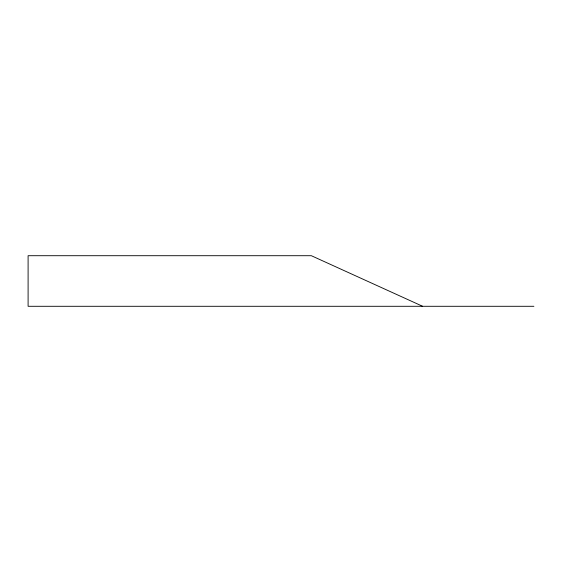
<?xml version="1.0" encoding="UTF-8"?>
<svg xmlns="http://www.w3.org/2000/svg" width="562" height="562" viewBox="0 0 562 562"><rect width="100%" height="100%" fill="white"/><g stroke="black" fill="none" stroke-linecap="round" stroke-linejoin="round"><path stroke-width="0.84" d="M533.9 306.29L28.1 306.29L28.1 255.71L311.348 255.71L422.624 306.29"/></g></svg>
